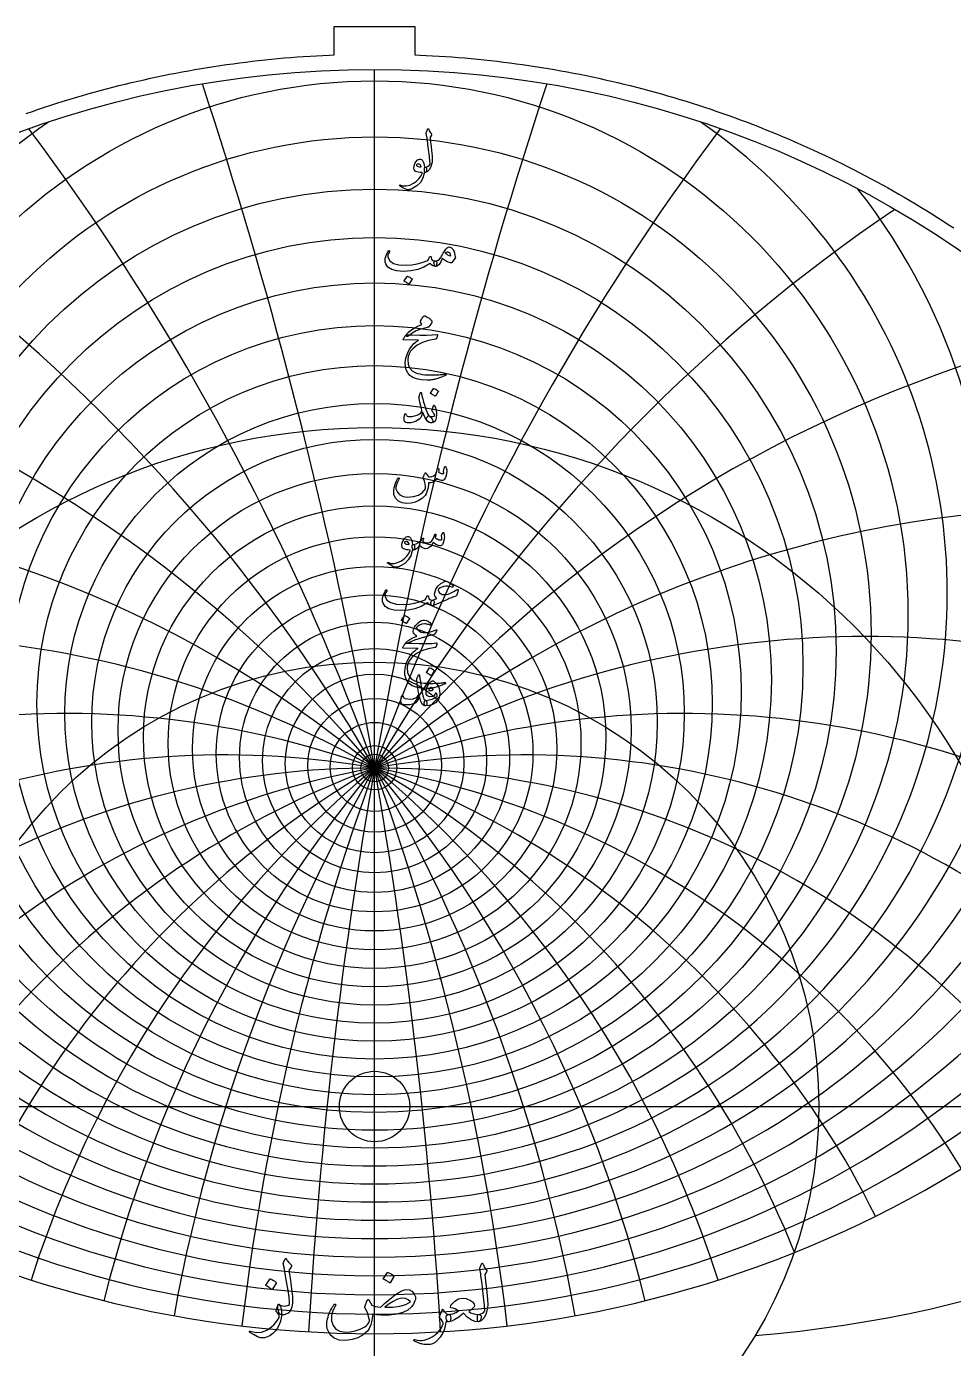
# Model space of a CAD drawing. Header units: millimetres. Extents: x -80 to 80, y -80 to 82.
# Drawn here: x -26.6 to 44.2, y -18.5 to 82.5 of the extents above; entities that cross this region are included whole.
import ezdxf

# ---------------------------------------------------------------- set-up
doc = ezdxf.new("R2010")
doc.units = ezdxf.units.MM
for name, color, linetype in [('CUT_INNER', 6, 'Continuous'), ('CUT_OUTER', 1, 'Continuous'), ('ENGRAVE', 7, 'Continuous'), ('ENGRAVE_FINE', 8, 'Continuous'), ('TEXT', 5, 'Continuous')]:
    doc.layers.add(name, color=color, linetype=linetype)

msp = doc.modelspace()

# ---------------------------------------------------------------- linework, layer by layer
at = {"layer": 'CUT_INNER'}
msp.add_circle((0, 0), 2.69, dxfattribs=at)
at = {"layer": 'CUT_OUTER'}
msp.add_lwpolyline([(-26.611, 75.8366), (-26.1452, 75.9985), (-25.6784, 76.1575), (-25.2106, 76.3136), (-24.7419, 76.4668), (-24.2722, 76.6172), (-23.8016, 76.7647), (-23.3302, 76.9093), (-22.8578, 77.051), (-22.3846, 77.1898), (-21.9106, 77.3257), (-21.4357, 77.4587), (-20.96, 77.5888), (-20.4836, 77.7159), (-20.0063, 77.8401), (-19.5283, 77.9614), (-19.0496, 78.0798), (-18.5701, 78.1952), (-18.09, 78.3077), (-17.6092, 78.4172), (-17.1277, 78.5238), (-16.6455, 78.6274), (-16.1628, 78.728), (-15.6794, 78.8257), (-15.1954, 78.9204), (-14.7109, 79.0122), (-14.2258, 79.101), (-13.7402, 79.1868), (-13.2541, 79.2696), (-12.7674, 79.3494), (-12.2803, 79.4263), (-11.7927, 79.5001), (-11.3047, 79.571), (-10.8163, 79.6388), (-10.3274, 79.7037), (-9.8381, 79.7656), (-9.3485, 79.8244), (-8.8586, 79.8803), (-8.3683, 79.9332), (-7.8776, 79.983), (-7.3867, 80.0298), (-6.8955, 80.0736), (-6.4041, 80.1144), (-5.9124, 80.1522), (-5.4205, 80.187), (-4.9283, 80.2188), (-4.436, 80.2475), (-3.9436, 80.2732), (-3.4509, 80.2959), (-3.08, 80.3107), (-3.08, 82.482), (3.08, 82.482), (3.08, 80.3107), (3.4509, 80.2959), (3.9436, 80.2732), (4.436, 80.2475), (4.9283, 80.2188), (5.4205, 80.187), (5.9124, 80.1522), (6.4041, 80.1144), (6.8955, 80.0736), (7.3867, 80.0298), (7.8776, 79.983), (8.3683, 79.9332), (8.8586, 79.8803), (9.3485, 79.8244), (9.8381, 79.7656), (10.3274, 79.7037), (10.8163, 79.6388), (11.3047, 79.571), (11.7927, 79.5001), (12.2803, 79.4263), (12.7674, 79.3494), (13.2541, 79.2696), (13.7402, 79.1868), (14.2258, 79.101), (14.7109, 79.0122), (15.1954, 78.9204), (15.6794, 78.8257), (16.1628, 78.728), (16.6455, 78.6274), (17.1277, 78.5238), (17.6092, 78.4172), (18.09, 78.3077), (18.5701, 78.1952), (19.0496, 78.0798), (19.5283, 77.9614), (20.0063, 77.8401), (20.4836, 77.7159), (20.96, 77.5888), (21.4357, 77.4587), (21.9106, 77.3257), (22.3846, 77.1898), (22.8578, 77.051), (23.3302, 76.9093), (23.8016, 76.7647), (24.2722, 76.6172), (24.7419, 76.4668), (25.2106, 76.3136), (25.6784, 76.1575), (26.1452, 75.9985), (26.611, 75.8366), (27.0758, 75.6719), (27.5396, 75.5043), (28.0024, 75.3339), (28.4641, 75.1607), (28.9248, 74.9846), (29.3843, 74.8057), (29.8428, 74.624), (30.3001, 74.4395), (30.7563, 74.2522), (31.2113, 74.0621), (31.6651, 73.8692), (32.1178, 73.6735), (32.5692, 73.475), (33.0195, 73.2738), (33.4684, 73.0698), (33.9162, 72.8631), (34.3626, 72.6536), (34.8078, 72.4414), (35.2516, 72.2265), (35.6941, 72.0088), (36.1353, 71.7884), (36.5751, 71.5654), (37.0135, 71.3396), (37.4505, 71.1111), (37.8862, 70.88), (38.3204, 70.6462), (38.7531, 70.4098), (39.1844, 70.1706), (39.6142, 69.9289), (40.0426, 69.6845), (40.4694, 69.4375), (40.8947, 69.1879), (41.3184, 68.9356), (41.7406, 68.6808), (42.1613, 68.4234), (42.5803, 68.1634), (42.9978, 67.9009), (43.4136, 67.6358), (43.8278, 67.3681), (44.2403, 67.0979)], dxfattribs=at)
at = {"layer": 'ENGRAVE'}
for points in [[(0, -79.2), (0, 79.2)], [(-79.2, 0), (79.2, 0)]]:
    msp.add_lwpolyline(points, dxfattribs=at)
for centre, radius in [((0, 0), 79.2), ((0, 37.578), 40.7489), ((0, 31.6322), 28.0069), ((0, 0), 51.8435), ((0, 28.2075), 17.6598), ((0, 26.41), 8.5589), ((0, 0), 33.9362), ((0, 25.8482), 1.056)]:
    msp.add_circle(centre, radius, dxfattribs=at)
for centre, radius, start, end in [((0, 48.1088), 58.1861, 174.130091, 5.869909), ((0, 68.7986), 86.1452, 209.748792, 330.251208), ((0, -39.0669), 64.9151, 37, 143), ((0, -39.0669), 64.9151, 37, 143), ((21.245, 79.2873), 97.0854, 274.633425, 306.64273)]:
    msp.add_arc(centre, radius, start, end, dxfattribs=at)
at = {"layer": 'ENGRAVE_FINE'}
for centre, radius in [((0, 36.1149), 37.9253), ((0, 34.805), 35.2574), ((0, 33.6308), 32.7258), ((0, 32.5774), 30.3138), ((0, 30.7846), 25.7926), ((0, 30.0255), 23.66), ((0, 29.3473), 21.5992), ((0, 28.7431), 19.6017), ((0, 27.7354), 15.7664), ((0, 27.3229), 13.9153), ((0, 26.9664), 12.1005), ((0, 26.6629), 10.3167), ((0, 26.2057), 6.8222), ((0, 26.0484), 5.1023), ((0, 25.9369), 3.3947), ((0, 25.8703), 1.6953)]:
    msp.add_circle(centre, radius, dxfattribs=at)
for centre, radius, start, end in [((-368.1517, -39.0669), 373.831, 3.353515, 18.265516), ((-368.1517, -39.0669), 373.831, 3.353515, 18.265516), ((368.1517, -39.0669), 373.831, 161.734484, 176.646485), ((368.1517, -39.0669), 373.831, 161.734484, 176.646485), ((0, 39.2156), 43.7513, 124.71647, 55.28353), ((-178.3527, -39.0669), 189.799, 6.752866, 36.81557), ((-178.3527, -39.0669), 189.799, 6.752866, 36.81557), ((178.3527, -39.0669), 189.799, 143.18443, 173.247134), ((178.3527, -39.0669), 189.799, 143.18443, 173.247134), ((0, 41.053), 46.9598, 141.843716, 38.156284), ((-112.4362, -39.0669), 129.8301, 10.24626, 55.951318), ((-112.4362, -39.0669), 129.8301, 10.24626, 55.951318), ((112.4362, -39.0669), 129.8301, 124.048682, 169.75374), ((112.4362, -39.0669), 129.8301, 124.048682, 169.75374), ((0, 43.121), 50.4071, 154.488031, 25.511969), ((0, 45.4574), 54.133, 164.9746, 15.0254), ((-77.3628, -39.0669), 100.9899, 13.886891, 75.995644), ((-77.3628, -39.0669), 100.9899, 13.886891, 75.995644), ((77.3628, -39.0669), 100.9899, 104.004356, 166.113109), ((77.3628, -39.0669), 100.9899, 104.004356, 166.113109), ((0, 51.1334), 62.6268, 182.363249, 357.636751), ((-54.4702, -39.0669), 84.7406, 17.736077, 97.259064), ((-54.4702, -39.0669), 84.7406, 17.736077, 97.259064), ((54.4702, -39.0669), 84.7406, 82.740936, 162.263923), ((54.4702, -39.0669), 84.7406, 82.740936, 162.263923), ((0, 54.6048), 67.5308, 189.911619, 350.088381), ((0, 58.6174), 72.9949, 196.927448, 343.072552), ((-37.4787, -39.0669), 74.9575, 21.867289, 119.81232), ((-37.4787, -39.0669), 74.9575, 21.867289, 119.81232), ((37.4787, -39.0669), 74.9575, 60.18768, 158.132711), ((37.4787, -39.0669), 74.9575, 60.18768, 158.132711), ((0, 63.2943), 79.1445, 203.514935, 336.485065), ((-23.6272, -39.0669), 69.0812, 26.371572, 128.918241), ((-23.6272, -39.0669), 69.0812, 26.371572, 128.918241), ((23.6272, -39.0669), 69.0812, 51.081759, 153.628428), ((23.6272, -39.0669), 69.0812, 51.081759, 153.628428), ((-11.4463, -39.0669), 65.9165, 31.365109, 136.520205), ((-11.4463, -39.0669), 65.9165, 31.365109, 136.520205), ((11.4463, -39.0669), 65.9165, 43.479795, 148.634891), ((11.4463, -39.0669), 65.9165, 43.479795, 148.634891), ((0, 141.4082), 168.3962, 242.077896, 297.922104)]:
    msp.add_arc(centre, radius, start, end, dxfattribs=at)
at = {"layer": 'TEXT'}
for points in [[(3.9579, 74.4122), (3.9895, 74.4886), (4.0141, 74.5492), (4.0316, 74.594), (4.0422, 74.623), (4.0504, 74.6414), (4.0609, 74.6546), (4.0738, 74.6625), (4.089, 74.6651), (4.1063, 74.6622), (4.1206, 74.6534), (4.1321, 74.6388), (4.1405, 74.6183), (4.1795, 74.5179), (4.226, 74.4274), (4.2802, 74.3469), (4.3419, 74.2764), (4.3592, 74.2538), (4.3642, 74.2284), (4.3569, 74.2), (4.3373, 74.1686), (4.2342, 74.0234), (4.2412, 73.9584), (4.2483, 73.8946), (4.2553, 73.832), (4.2623, 73.7705), (4.2693, 73.7102), (4.2764, 73.6511), (4.2834, 73.5931), (4.2904, 73.5363), (4.3551, 73.0106), (4.3946, 72.5995), (4.409, 72.3033), (4.3982, 72.1218), (4.3097, 71.7925), (4.1944, 71.5492), (4.0521, 71.392), (3.8829, 71.3208), (3.8782, 71.3208), (3.8736, 71.3208), (3.8689, 71.3208), (3.8642, 71.3208), (3.8364, 71.3472), (3.8185, 71.4075), (3.8106, 71.5018), (3.8127, 71.63), (3.8171, 71.6774), (3.8302, 71.7119), (3.8522, 71.7336), (3.8829, 71.7424), (4.0018, 71.7661), (4.1007, 71.8091), (4.1798, 71.8715), (4.2389, 71.9532), (4.235, 72.0512), (4.2278, 72.1628), (4.2174, 72.2878), (4.2038, 72.4262), (4.1872, 72.5776), (4.1681, 72.7412), (4.1463, 72.9172), (4.1218, 73.1054), (4.0993, 73.2904), (4.0785, 73.4567), (4.0595, 73.6042), (4.0422, 73.733), (4.0273, 73.8431), (4.0152, 73.9344), (4.0062, 74.007), (4, 74.0609), (3.9532, 74.3279), (3.9517, 74.3542), (3.952, 74.3771), (3.9541, 74.3964), (3.9579, 74.4122)], [(3.7893, 71.2693), (3.6795, 70.8838), (3.4953, 70.5609), (3.2368, 70.3006), (2.904, 70.103), (2.8575, 70.083), (2.8115, 70.065), (2.7661, 70.049), (2.7213, 70.0351), (2.6774, 70.0236), (2.6347, 70.0146), (2.5931, 70.0083), (2.5527, 70.0047), (2.452, 70.019), (2.3185, 70.0714), (2.1522, 70.1619), (1.9532, 70.2904), (1.9318, 70.3088), (1.9192, 70.3267), (1.9154, 70.344), (1.9204, 70.3607), (1.9315, 70.3735), (1.9461, 70.3794), (1.9643, 70.3782), (1.986, 70.37), (2.1929, 70.303), (2.4251, 70.3033), (2.6824, 70.3709), (2.9649, 70.5059), (3.1956, 70.6625), (3.3864, 70.8466), (3.5375, 71.0583), (3.6487, 71.2974), (3.6479, 71.3059), (3.6452, 71.3126), (3.6408, 71.3176), (3.6347, 71.3208), (3.4734, 71.3302), (3.3361, 71.3489), (3.2228, 71.3771), (3.1335, 71.4145), (3.0644, 71.4725), (3.0211, 71.5527), (3.0035, 71.6552), (3.0117, 71.7799), (3.0144, 71.7964), (3.0176, 71.8132), (3.0214, 71.8304), (3.0258, 71.8478), (3.0308, 71.8658), (3.0363, 71.8847), (3.0425, 71.9044), (3.0492, 71.9251), (3.1042, 72.0588), (3.171, 72.1698), (3.2494, 72.2579), (3.3396, 72.3232), (3.4318, 72.3589), (3.5164, 72.3583), (3.5934, 72.3214), (3.6628, 72.2483), (3.7234, 72.1464), (3.7693, 72.0281), (3.8007, 71.8934), (3.8174, 71.7424), (3.8266, 71.7425), (3.8355, 71.743), (3.8441, 71.7437), (3.8525, 71.7447), (3.8608, 71.7458), (3.8695, 71.7465), (3.8784, 71.7469), (3.8876, 71.7471), (3.9192, 71.7403), (3.9438, 71.7201), (3.9614, 71.6865), (3.9719, 71.6393), (3.9763, 71.5875), (3.9754, 71.5351), (3.9693, 71.4821), (3.9579, 71.4286), (3.9429, 71.3814), (3.9263, 71.3478), (3.9078, 71.3276), (3.8876, 71.3208), (3.7986, 71.3208), (3.798, 71.3124), (3.7963, 71.3009), (3.7934, 71.2866), (3.7893, 71.2693)], [(3.5644, 71.7939), (3.5152, 71.8797), (3.4614, 71.9403), (3.4028, 71.9757), (3.3396, 71.986), (3.3018, 71.976), (3.2682, 71.9602), (3.2386, 71.9385), (3.2131, 71.911), (3.2049, 71.8964), (3.2038, 71.8806), (3.2096, 71.8636), (3.2225, 71.8454), (3.2708, 71.803), (3.3408, 71.774), (3.4324, 71.7585), (3.5457, 71.7564), (3.5574, 71.7588), (3.5644, 71.7658), (3.5668, 71.7775), (3.5644, 71.7939)], [(5.7331, 65.639), (5.8797, 65.5869), (6.0012, 65.44), (6.0975, 65.1982), (6.1687, 64.8615), (6.1713, 64.8372), (6.1698, 64.8159), (6.1643, 64.7974), (6.1546, 64.7819), (5.897, 64.4587), (5.8791, 64.4391), (5.8584, 64.4271), (5.8346, 64.4227), (5.808, 64.4259), (5.6329, 64.4856), (5.4684, 64.5618), (5.3144, 64.6543), (5.171, 64.7632), (5.0554, 64.4947), (4.9286, 64.303), (4.7907, 64.1879), (4.6417, 64.1496), (4.625, 64.1557), (4.6078, 64.1742), (4.5899, 64.2049), (4.5715, 64.2479), (4.5431, 64.3545), (4.5328, 64.44), (4.5407, 64.5044), (4.5668, 64.5477), (4.582, 64.5579), (4.5996, 64.5653), (4.6195, 64.5697), (4.6417, 64.5711), (4.7483, 64.5893), (4.8525, 64.639), (4.9544, 64.7204), (5.0539, 64.8334), (5.0975, 64.899), (5.1628, 65.0067), (5.2497, 65.1566), (5.3583, 65.3486), (5.4432, 65.4757), (5.534, 65.5664), (5.6306, 65.6209), (5.7331, 65.639)], [(1.0679, 65.3393), (1.0846, 65.3574), (1.1019, 65.365), (1.1197, 65.3621), (1.1382, 65.3486), (1.1522, 65.3311), (1.1569, 65.3112), (1.1522, 65.2889), (1.1382, 65.2643), (1.0668, 65.1537), (1.0211, 65.0512), (1.0012, 64.957), (1.007, 64.8709), (1.1537, 64.5881), (1.4391, 64.3908), (1.8633, 64.279), (2.4262, 64.2526), (2.844, 64.2834), (3.2448, 64.3475), (3.6285, 64.4449), (3.9953, 64.5758), (4.06, 64.6142), (4.1136, 64.673), (4.1561, 64.7523), (4.1874, 64.8522), (4.1979, 64.8805), (4.2155, 64.9002), (4.2401, 64.911), (4.2717, 64.913), (4.2942, 64.9034), (4.3103, 64.8838), (4.32, 64.8542), (4.3232, 64.8147), (4.3452, 64.7169), (4.4064, 64.6437), (4.5068, 64.5951), (4.6464, 64.5711), (4.6968, 64.56), (4.7307, 64.5313), (4.7483, 64.4851), (4.7494, 64.4212), (4.7325, 64.3024), (4.7096, 64.2175), (4.6809, 64.1666), (4.6464, 64.1496), (4.5436, 64.163), (4.4462, 64.2034), (4.354, 64.2708), (4.267, 64.365), (4.2597, 64.3688), (4.2471, 64.3662), (4.2292, 64.3571), (4.2061, 64.3416), (3.7693, 64.0957), (3.2928, 63.9201), (2.7764, 63.8147), (2.2202, 63.7795), (1.7061, 63.8147), (1.3068, 63.9201), (1.0223, 64.0957), (0.8525, 64.3416), (0.8138, 64.4789), (0.8009, 64.6191), (0.8138, 64.7623), (0.8525, 64.9084), (0.9046, 65.0442), (0.9579, 65.1613), (1.0123, 65.2596), (1.0679, 65.3393)], [(5.3958, 65.18), (5.4836, 65.1068), (5.5832, 65.0465), (5.6944, 64.9991), (5.8174, 64.9646), (5.8106, 65.0568), (5.7858, 65.132), (5.7427, 65.1903), (5.6815, 65.2315), (5.611, 65.2529), (5.5398, 65.2515), (5.4681, 65.2272), (5.3958, 65.18)], [(2.4871, 63.3955), (2.493, 63.4013), (2.5012, 63.4048), (2.5117, 63.406), (2.5246, 63.4048), (2.6156, 63.368), (2.7014, 63.3229), (2.7819, 63.2696), (2.8572, 63.2081), (2.8645, 63.1987), (2.8677, 63.1894), (2.8668, 63.18), (2.8618, 63.1706), (2.6417, 62.8147), (2.6335, 62.8062), (2.623, 62.8041), (2.6101, 62.8085), (2.5949, 62.8194), (2.5817, 62.8287), (2.5609, 62.8428), (2.5325, 62.8615), (2.4965, 62.8849), (2.4523, 62.913), (2.3993, 62.9458), (2.3375, 62.9833), (2.267, 63.0254), (2.2576, 63.0325), (2.2529, 63.0395), (2.2529, 63.0465), (2.2576, 63.0535)], [(3.9532, 59.4703), (3.5439, 59.3635), (3.1827, 59.2256), (2.8695, 59.0567), (2.6042, 58.8567), (2.5635, 58.826), (2.5258, 58.8087), (2.4909, 58.8049), (2.459, 58.8146), (2.4219, 58.8588), (2.4274, 58.9211), (2.4757, 59.0016), (2.5668, 59.1003), (2.7819, 59.2788), (3.0293, 59.4399), (3.3089, 59.5833), (3.6206, 59.7092), (3.5316, 59.8403), (3.515, 59.8731), (3.507, 59.9059), (3.5079, 59.9387), (3.5176, 59.9715), (3.5805, 60.0965), (3.6382, 60.1998), (3.6906, 60.2815), (3.7377, 60.3415), (3.7679, 60.3699), (3.7974, 60.3848), (3.8264, 60.3863), (3.8548, 60.3743), (4.0196, 60.2812), (4.1581, 60.194), (4.2702, 60.1126), (4.356, 60.0371), (4.3727, 60.0128), (4.3806, 59.982), (4.3797, 59.9448), (4.3701, 59.9012), (4.3399, 59.833), (4.2916, 59.7502), (4.2251, 59.6527), (4.1405, 59.5406), (4.1183, 59.5239), (4.0797, 59.5066), (4.0246, 59.4887), (3.9532, 59.4703)], [(2.8478, 58.927), (3.4488, 58.9059), (3.9684, 58.9036), (4.4066, 58.9199), (4.7635, 58.9551), (4.7745, 58.9564), (4.784, 58.9557), (4.792, 58.9529), (4.7986, 58.9481), (4.8035, 58.9415), (4.8062, 58.9334), (4.807, 58.9239), (4.8057, 58.9129), (4.7964, 58.8702), (4.7875, 58.831), (4.7789, 58.7952), (4.7705, 58.763), (4.7625, 58.7343), (4.7547, 58.7092), (4.7472, 58.6875), (4.7401, 58.6694), (4.7249, 58.6404), (4.7073, 58.619), (4.6874, 58.6053), (4.6651, 58.5991), (4.1241, 58.501), (3.6534, 58.3473), (3.2529, 58.138), (2.9227, 57.8731), (2.7559, 57.6825), (2.6347, 57.4808), (2.5591, 57.268), (2.5293, 57.0441), (2.558, 56.6925), (2.6721, 56.4059), (2.8718, 56.1843), (3.1569, 56.0277), (3.3048, 55.9802), (3.4672, 55.941), (3.6443, 55.91), (3.8361, 55.8871), (4.0422, 55.8722), (4.2623, 55.8649), (4.4965, 55.8652), (4.7448, 55.8731), (4.833, 55.8781), (4.9198, 55.8836), (5.0052, 55.8898), (5.089, 55.8965), (5.1708, 55.9038), (5.25, 55.9117), (5.3266, 55.9202), (5.4005, 55.9293), (5.423, 55.9305), (5.4391, 55.9246), (5.4488, 55.9117), (5.452, 55.8918), (5.4503, 55.8687), (5.445, 55.8508), (5.4362, 55.8383), (5.4239, 55.8309), (5.2916, 55.775), (5.1663, 55.7244), (5.048, 55.679), (4.9368, 55.6389), (4.8329, 55.6038), (4.7366, 55.5733), (4.6479, 55.5476), (4.5668, 55.5265), (4.4905, 55.511), (4.4163, 55.4972), (4.3441, 55.4852), (4.274, 55.475), (4.2057, 55.4671), (4.1388, 55.4621), (4.0734, 55.46), (4.0094, 55.4609), (3.5726, 55.4949), (3.2085, 55.5686), (2.9169, 55.6822), (2.6979, 55.8356), (2.5372, 56.0274), (2.4251, 56.2513), (2.3615, 56.5075), (2.3466, 56.7958), (2.3926, 57.1535), (2.5024, 57.5007), (2.676, 57.8374), (2.9134, 58.1635), (3.0062, 58.2622), (3.1113, 58.3567), (3.2287, 58.4472), (3.3583, 58.5335), (2.2248, 58.5429), (2.1976, 58.5546), (2.1862, 58.5757), (2.1906, 58.6061), (2.2108, 58.6459), (2.2488, 58.7039), (2.2834, 58.756), (2.3144, 58.8023), (2.3419, 58.8427), (2.3659, 58.8769), (2.3864, 58.9047), (2.4034, 58.9261), (2.4169, 58.941), (2.4473, 58.9437), (2.5293, 58.9422), (2.6628, 58.9366), (2.8478, 58.927)], [(3.5902, 54.425), (3.6171, 54.3022), (3.6464, 54.1773), (3.678, 54.0504), (3.712, 53.9215), (3.7483, 53.7899), (3.7869, 53.6551), (3.8279, 53.5171), (3.8712, 53.3758), (3.9587, 53.1217), (4.0387, 52.9308), (4.111, 52.8032), (4.1757, 52.7388), (4.2322, 52.7005), (4.2893, 52.6463), (4.3469, 52.5763), (4.4052, 52.4906), (4.4602, 52.3843), (4.4754, 52.3044), (4.4508, 52.2508), (4.3864, 52.2236), (4.1783, 52.2447), (3.9942, 52.3828), (3.834, 52.6381), (3.6979, 53.0105), (3.695, 53.0166), (3.6909, 53.021), (3.6856, 53.0236), (3.6792, 53.0245), (3.6745, 53.0236), (3.6698, 53.021), (3.6651, 53.0166), (3.6604, 53.0105), (3.6473, 52.9502), (3.6312, 52.8864), (3.6121, 52.819), (3.5902, 52.7482), (3.5662, 52.6811), (3.541, 52.6252), (3.5147, 52.5804), (3.4871, 52.5468), (3.3882, 52.4604), (3.2647, 52.384), (3.1165, 52.3176), (2.9438, 52.2611), (2.7682, 52.2192), (2.6159, 52.2013), (2.4871, 52.2075), (2.3817, 52.2376), (2.2916, 52.3132), (2.2506, 52.4461), (2.2588, 52.6363), (2.3162, 52.884), (2.3217, 52.8922), (2.3291, 52.8981), (2.3381, 52.9016), (2.349, 52.9027), (2.3618, 52.9013), (2.3724, 52.8969), (2.3806, 52.8896), (2.3864, 52.8793), (2.4087, 52.8275), (2.4333, 52.7845), (2.4602, 52.7502), (2.4895, 52.7248), (2.5808, 52.6908), (2.7049, 52.6826), (2.8618, 52.7002), (3.0515, 52.7435), (3.2538, 52.8085), (3.411, 52.8817), (3.5231, 52.963), (3.5902, 53.0526), (3.6013, 53.1434), (3.5832, 53.2985), (3.5357, 53.5181), (3.459, 53.802), (3.4222, 53.9516), (3.4005, 54.0725), (3.3941, 54.1648), (3.4028, 54.2283), (3.4918, 54.4812), (3.5015, 54.5078), (3.5117, 54.5269), (3.5226, 54.5383), (3.534, 54.5421), (3.548, 54.5348), (3.5621, 54.5128), (3.5761, 54.4762), (3.5902, 54.425)], [(4.4942, 54.8278), (4.5, 54.8337), (4.5082, 54.8372), (4.5188, 54.8384), (4.5316, 54.8372), (4.6227, 54.8003), (4.7085, 54.7552), (4.789, 54.7019), (4.8642, 54.6405), (4.8715, 54.6311), (4.8747, 54.6217), (4.8739, 54.6124), (4.8689, 54.603), (4.6487, 54.247), (4.6405, 54.2385), (4.63, 54.2365), (4.6171, 54.2409), (4.6019, 54.2517), (4.5887, 54.2611), (4.5679, 54.2751), (4.5395, 54.2939), (4.5035, 54.3173), (4.4593, 54.3454), (4.4064, 54.3782), (4.3446, 54.4156), (4.274, 54.4578), (4.2647, 54.4648), (4.26, 54.4718), (4.26, 54.4789), (4.2647, 54.4859)], [(4.5363, 52.9121), (4.5088, 52.9581), (4.4825, 52.9976), (4.4573, 53.0307), (4.4333, 53.0573), (4.416, 53.0801), (4.4064, 53.1065), (4.4043, 53.1364), (4.4099, 53.1697), (4.5082, 53.5257), (4.522, 53.5567), (4.5398, 53.5655), (4.5618, 53.552), (4.5879, 53.5163), (4.6271, 53.4405), (4.6605, 53.3489), (4.688, 53.2414), (4.7096, 53.1182), (4.7222, 52.9999), (4.7272, 52.884), (4.7246, 52.7704), (4.7143, 52.6592), (4.6976, 52.5623), (4.6757, 52.4777), (4.6484, 52.4054), (4.616, 52.3454), (4.5758, 52.3009), (4.5211, 52.2657), (4.4517, 52.24), (4.3677, 52.2236), (4.2816, 52.2204), (4.2014, 52.2341), (4.1271, 52.2649), (4.0586, 52.3126), (4.0056, 52.3732), (3.9778, 52.4426), (3.9751, 52.5207), (3.9977, 52.6077), (4.0337, 52.6788), (4.0761, 52.7236), (4.125, 52.742), (4.1804, 52.7341), (4.308, 52.7034), (4.4192, 52.7002), (4.5141, 52.7245), (4.5925, 52.7763), (4.5943, 52.79), (4.5855, 52.8173), (4.5662, 52.858), (4.5363, 52.9121)], [(5.3443, 48.8259), (5.3525, 48.8464), (5.363, 48.861), (5.3759, 48.8698), (5.3911, 48.8727), (5.4107, 48.8704), (5.4274, 48.8634), (5.4412, 48.8516), (5.452, 48.8353), (5.4787, 48.7767), (5.4977, 48.7041), (5.5091, 48.6175), (5.5129, 48.5167), (5.5027, 48.3522), (5.4719, 48.1959), (5.4207, 48.0478), (5.349, 47.9078), (5.3244, 47.8742), (5.2975, 47.8481), (5.2682, 47.8297), (5.2366, 47.8189), (5.1221, 47.8115), (4.9989, 47.8317), (4.8668, 47.8794), (4.726, 47.9547), (4.6075, 47.7922), (4.4672, 47.6842), (4.3054, 47.6306), (4.1218, 47.6315), (4.1158, 47.5327), (4.1072, 47.4377), (4.0959, 47.3465), (4.082, 47.2591), (4.0655, 47.175), (4.0463, 47.0934), (4.0245, 47.0145), (4, 46.9383), (3.9432, 46.8007), (3.8665, 46.6736), (3.7699, 46.5571), (3.6534, 46.4512), (3.3809, 46.2697), (3.0925, 46.142), (2.7884, 46.0683), (2.4684, 46.0483), (2.108, 46.0972), (1.8232, 46.2252), (1.6139, 46.4321), (1.4801, 46.7181), (1.462, 46.8212), (1.459, 46.943), (1.4713, 47.0835), (1.4988, 47.2427), (1.543, 47.4172), (1.6054, 47.5987), (1.6859, 47.7872), (1.7846, 47.9828), (1.7925, 47.9951), (1.8021, 48.0039), (1.8135, 48.0091), (1.8267, 48.0109), (1.8399, 48.0097), (1.8513, 48.0062), (1.861, 48.0004), (1.8689, 47.9922), (1.8741, 47.9802), (1.8759, 47.9676), (1.8741, 47.9544), (1.8689, 47.9406), (1.7436, 47.6804), (1.6628, 47.4664), (1.6265, 47.2986), (1.6347, 47.1772), (1.7529, 46.9093), (1.9391, 46.7146), (2.1932, 46.5931), (2.5152, 46.5448), (2.9655, 46.5735), (3.3466, 46.6877), (3.6587, 46.8873), (3.9017, 47.1725), (3.9008, 47.3604), (3.87, 47.5589), (3.8095, 47.7679), (3.719, 47.9875), (3.7076, 48.0097), (3.7014, 48.0296), (3.7006, 48.0472), (3.7049, 48.0624), (3.7301, 48.1147), (3.7541, 48.1637), (3.777, 48.2095), (3.7986, 48.2521), (3.8191, 48.2909), (3.8384, 48.3253), (3.8566, 48.3553), (3.8736, 48.3809), (3.8832, 48.3917), (3.8935, 48.3961), (3.9043, 48.3941), (3.9157, 48.3856), (3.9216, 48.3792), (3.9298, 48.3692), (3.9403, 48.3557), (3.9532, 48.3388), (3.9678, 48.3183), (3.9836, 48.2943), (4.0006, 48.2667), (4.0188, 48.2357), (4.0556, 48.176), (4.0867, 48.1327), (4.1119, 48.1057), (4.1312, 48.0952), (4.253, 48.085), (4.3747, 48.1057), (4.4965, 48.1576), (4.6183, 48.2404), (4.6625, 48.2954), (4.7061, 48.3856), (4.7492, 48.5109), (4.7916, 48.6713), (4.7957, 48.6865), (4.8033, 48.6994), (4.8144, 48.71), (4.8291, 48.7182), (4.8428, 48.7234), (4.856, 48.7252), (4.8686, 48.7234), (4.8806, 48.7182), (4.8985, 48.6889), (4.9052, 48.6338), (4.9008, 48.553), (4.8853, 48.4465), (4.9798, 48.3885), (5.0808, 48.3505), (5.1883, 48.3323), (5.3021, 48.3341), (5.3007, 48.3683), (5.2963, 48.3961), (5.289, 48.4175), (5.2787, 48.4324), (5.267, 48.4465), (5.26, 48.4605), (5.2576, 48.4746), (5.26, 48.4886)], [(2.8689, 42.445), (2.7591, 42.0595), (2.575, 41.7366), (2.3165, 41.4764), (1.9836, 41.2788), (1.9371, 41.2587), (1.8911, 41.2407), (1.8457, 41.2247), (1.8009, 41.2108), (1.757, 41.1993), (1.7143, 41.1904), (1.6727, 41.1841), (1.6323, 41.1804), (1.5316, 41.1947), (1.3981, 41.2471), (1.2319, 41.3376), (1.0328, 41.4661), (1.0114, 41.4846), (0.9988, 41.5024), (0.995, 41.5197), (1, 41.5364), (1.0111, 41.5493), (1.0258, 41.5551), (1.0439, 41.5539), (1.0656, 41.5457), (1.2725, 41.4787), (1.5047, 41.479), (1.762, 41.5466), (2.0445, 41.6816), (2.2752, 41.8382), (2.4661, 42.0223), (2.6171, 42.234), (2.7284, 42.4731), (2.7275, 42.4816), (2.7248, 42.4884), (2.7205, 42.4933), (2.7143, 42.4966), (2.553, 42.5059), (2.4157, 42.5247), (2.3024, 42.5528), (2.2131, 42.5902), (2.144, 42.6482), (2.1007, 42.7284), (2.0832, 42.8309), (2.0913, 42.9556), (2.094, 42.9721), (2.0972, 42.989), (2.101, 43.0061), (2.1054, 43.0235), (2.1104, 43.0415), (2.1159, 43.0604), (2.1221, 43.0801), (2.1288, 43.1008), (2.1839, 43.2346), (2.2506, 43.3455), (2.3291, 43.4336), (2.4192, 43.4989), (2.5114, 43.5346), (2.596, 43.534), (2.673, 43.4972), (2.7424, 43.424), (2.803, 43.3221), (2.849, 43.2038), (2.8803, 43.0692), (2.897, 42.9181), (2.9062, 42.9183), (2.9151, 42.9187), (2.9238, 42.9194), (2.9321, 42.9205), (2.9404, 42.9215), (2.9491, 42.9222), (2.958, 42.9227), (2.9672, 42.9228), (2.9988, 42.9161), (3.0234, 42.8959), (3.041, 42.8622), (3.0515, 42.8151), (3.0559, 42.7633), (3.0551, 42.7109), (3.0489, 42.6579), (3.0375, 42.6043), (3.0226, 42.5572), (3.0059, 42.5235), (2.9874, 42.5033), (2.9672, 42.4966), (2.8782, 42.4966), (2.8777, 42.4881), (2.8759, 42.4767), (2.873, 42.4623), (2.8689, 42.445)], [(5.2342, 43.8315), (5.2445, 43.8385), (5.2565, 43.8362), (5.2702, 43.8244), (5.2857, 43.8034), (5.3024, 43.7677), (5.315, 43.7167), (5.3235, 43.6506), (5.3279, 43.5692), (5.3294, 43.4767), (5.3244, 43.3865), (5.313, 43.2987), (5.2951, 43.2132), (5.243, 43.0469), (5.185, 42.9275), (5.1212, 42.8549), (5.0516, 42.8291), (4.8867, 42.8388), (4.7342, 42.8818), (4.594, 42.9582), (4.4661, 43.068), (4.3782, 42.895), (4.274, 42.76), (4.1534, 42.6631), (4.0164, 42.6043), (3.8727, 42.5914), (3.7272, 42.6277), (3.5799, 42.7132), (3.4309, 42.8479), (3.3103, 42.6942), (3.1921, 42.5844), (3.0761, 42.5185), (2.9625, 42.4966), (2.9397, 42.5094), (2.9181, 42.5481), (2.8976, 42.6125), (2.8782, 42.7027), (2.8712, 42.7917), (2.8829, 42.8572), (2.9134, 42.8994), (2.9625, 42.9181), (3.1786, 42.967), (3.3677, 43.0621), (3.5299, 43.2035), (3.6651, 43.3912), (3.6724, 43.4014), (3.6804, 43.4088), (3.6888, 43.4131), (3.6979, 43.4146), (3.709, 43.4134), (3.719, 43.4099), (3.7278, 43.4041), (3.7354, 43.3959), (3.7398, 43.3707), (3.7295, 43.328), (3.7046, 43.2676), (3.6651, 43.1898), (3.7169, 43.1298), (3.7974, 43.0856), (3.9066, 43.0572), (4.0445, 43.0446), (4.2164, 43.0806), (4.3665, 43.198), (4.4951, 43.3967), (4.6019, 43.6769), (4.6072, 43.6912), (4.6136, 43.7015), (4.6212, 43.7076), (4.63, 43.7097), (4.6432, 43.7085), (4.6546, 43.705), (4.6643, 43.6992), (4.6722, 43.691), (4.678, 43.6792), (4.6815, 43.6675), (4.6827, 43.6558), (4.6815, 43.6441), (4.6347, 43.4474), (4.6894, 43.3988), (4.7553, 43.3561), (4.8323, 43.3192), (4.9204, 43.2881), (5.0062, 43.2679), (5.0715, 43.2636), (5.1163, 43.275), (5.1405, 43.3022), (5.1485, 43.3438), (5.1441, 43.4029), (5.1274, 43.4796), (5.0984, 43.5739), (5.1034, 43.6005), (5.1277, 43.6523), (5.1713, 43.7293), (5.2342, 43.8315)], [(2.644, 42.9696), (2.5949, 43.0554), (2.541, 43.116), (2.4825, 43.1514), (2.4192, 43.1617), (2.3815, 43.1517), (2.3478, 43.1359), (2.3182, 43.1143), (2.2928, 43.0867), (2.2846, 43.0721), (2.2834, 43.0563), (2.2892, 43.0393), (2.3021, 43.0212), (2.3504, 42.9787), (2.4204, 42.9497), (2.512, 42.9342), (2.6253, 42.9322), (2.637, 42.9345), (2.644, 42.9415), (2.6464, 42.9532), (2.644, 42.9696)], [(0.8618, 39.4277), (0.8785, 39.4458), (0.8958, 39.4535), (0.9136, 39.4505), (0.9321, 39.4371), (0.9461, 39.4195), (0.9508, 39.3996), (0.9461, 39.3773), (0.9321, 39.3528), (0.8607, 39.2421), (0.815, 39.1396), (0.7951, 39.0454), (0.8009, 38.9593), (0.9476, 38.6765), (1.233, 38.4792), (1.6572, 38.3674), (2.2202, 38.341), (2.6379, 38.3718), (3.0387, 38.4359), (3.4224, 38.5334), (3.7893, 38.6642), (3.8539, 38.7026), (3.9075, 38.7614), (3.95, 38.8408), (3.9813, 38.9406), (3.9918, 38.969), (4.0094, 38.9886), (4.034, 38.9994), (4.0656, 39.0015), (4.0881, 38.9918), (4.1042, 38.9722), (4.1139, 38.9426), (4.1171, 38.9031), (4.1391, 38.8053), (4.2003, 38.7321), (4.3007, 38.6835), (4.4403, 38.6595), (4.4907, 38.6484), (4.5246, 38.6197), (4.5422, 38.5735), (4.5434, 38.5097), (4.5264, 38.3908), (4.5035, 38.3059), (4.4749, 38.255), (4.4403, 38.238), (4.3376, 38.2515), (4.2401, 38.2919), (4.1479, 38.3592), (4.0609, 38.4535), (4.0536, 38.4573), (4.041, 38.4546), (4.0232, 38.4455), (4, 38.43), (3.5633, 38.1841), (3.0867, 38.0085), (2.5703, 37.9031), (2.0141, 37.868), (1.5, 37.9031), (1.1007, 38.0085), (0.8162, 38.1841), (0.6464, 38.43), (0.6077, 38.5673), (0.5949, 38.7076), (0.6077, 38.8507), (0.6464, 38.9968), (0.6985, 39.1326), (0.7518, 39.2497), (0.8062, 39.3481), (0.8618, 39.4277)], [(6.3747, 39.4136), (6.2811, 39.0389), (6.2705, 39.0208), (6.253, 39.0038), (6.2284, 38.988), (6.1968, 38.9734), (6.1266, 38.9486), (6.0521, 38.9213), (5.9733, 38.8912), (5.89, 38.8586), (5.8023, 38.8236), (5.7102, 38.7866), (5.6138, 38.7475), (5.5129, 38.7064), (4.4356, 38.238), (4.3864, 38.2488), (4.3466, 38.2813), (4.3162, 38.3355), (4.2951, 38.4113), (4.2916, 38.4918), (4.3138, 38.56), (4.3619, 38.6159), (4.4356, 38.6595), (4.4448, 38.6638), (4.4631, 38.6718), (4.4905, 38.6837), (4.527, 38.6994), (4.5722, 38.7185), (4.6259, 38.7409), (4.6881, 38.7665), (4.7588, 38.7954), (4.6678, 38.8888), (4.6101, 38.9909), (4.5858, 39.1019), (4.5949, 39.2216), (4.685, 39.5064), (4.8384, 39.7474), (5.0551, 39.9444), (5.3349, 40.0975), (5.3961, 40.1118), (5.4672, 40.108), (5.5483, 40.0861), (5.6394, 40.046), (5.7339, 39.9912), (5.8209, 39.93), (5.9002, 39.8624), (5.9719, 39.7884), (5.9921, 39.7611), (6.0012, 39.7357), (5.9992, 39.712), (5.986, 39.69), (5.9661, 39.673), (5.9438, 39.6642), (5.9192, 39.6636), (5.8923, 39.6713), (5.7521, 39.7155), (5.6031, 39.7357), (5.4453, 39.7319), (5.2787, 39.704), (5.128, 39.659), (5.0082, 39.5987), (4.9195, 39.5231), (4.8619, 39.4324), (4.856, 39.392), (4.8712, 39.3457), (4.9075, 39.2936), (4.9649, 39.2357), (5.0305, 39.183), (5.0961, 39.142), (5.1616, 39.1127), (5.2272, 39.0951), (5.4236, 39.0902), (5.6335, 39.1314), (5.8569, 39.219), (6.0937, 39.3528), (6.1192, 39.3689), (6.1441, 39.3844), (6.1684, 39.3993), (6.1921, 39.4136), (6.2149, 39.4271), (6.2366, 39.4394), (6.2571, 39.4505), (6.2764, 39.4605), (6.33, 39.4857), (6.3642, 39.4862), (6.3791, 39.4622), (6.3747, 39.4136)], [(2.281, 37.4839), (2.2869, 37.4897), (2.2951, 37.4933), (2.3056, 37.4944), (2.3185, 37.4933), (2.4096, 37.4564), (2.4953, 37.4113), (2.5758, 37.358), (2.6511, 37.2965), (2.6584, 37.2872), (2.6616, 37.2778), (2.6607, 37.2684), (2.6558, 37.2591), (2.4356, 36.9031), (2.4274, 36.8946), (2.4169, 36.8926), (2.404, 36.8969), (2.3888, 36.9078), (2.3756, 36.9171), (2.3548, 36.9312), (2.3264, 36.9499), (2.2904, 36.9734), (2.2462, 37.0015), (2.1932, 37.0342), (2.1315, 37.0717), (2.0609, 37.1139), (2.0515, 37.1209), (2.0469, 37.1279), (2.0469, 37.1349), (2.0515, 37.142)], [(4.7518, 36.4034), (4.7556, 36.3704), (4.7342, 36.3086), (4.6877, 36.2181), (4.616, 36.099), (4.6007, 36.0797), (4.5832, 36.0639), (4.5633, 36.0516), (4.541, 36.0428), (4.2412, 35.9602), (3.9743, 35.8859), (3.7401, 35.8197), (3.5387, 35.7618), (3.37, 35.7123), (3.2342, 35.6716), (3.1312, 35.6397), (3.0609, 35.6166), (2.4942, 35.3636), (2.4543, 35.3607), (2.4239, 35.366), (2.4028, 35.3794), (2.3911, 35.4011), (2.3908, 35.409), (2.3946, 35.4187), (2.4025, 35.4301), (2.4145, 35.4433), (2.5299, 35.5516), (2.7026, 35.6657), (2.9327, 35.7858), (3.2202, 35.9116), (3.142, 35.9784), (3.0761, 36.0428), (3.0226, 36.1049), (2.9813, 36.1646), (2.9558, 36.2299), (2.9497, 36.3086), (2.9628, 36.4008), (2.9953, 36.5065), (3.048, 36.6166), (3.1218, 36.7266), (3.2166, 36.8367), (3.3326, 36.9468), (3.4587, 37.0419), (3.5796, 37.1072), (3.6953, 37.1426), (3.8056, 37.1482), (3.9552, 37.118), (4.0902, 37.0557), (4.2105, 36.9611), (4.3162, 36.8344), (4.3256, 36.8186), (4.3302, 36.8039), (4.3302, 36.7905), (4.3256, 36.7782), (4.3153, 36.7667), (4.3033, 36.7606), (4.2895, 36.7597), (4.274, 36.7641), (4.2051, 36.7861), (4.1388, 36.8051), (4.0751, 36.8212), (4.0141, 36.8344), (3.956, 36.8443), (3.9011, 36.8508), (3.8494, 36.8537), (3.801, 36.8531), (3.5993, 36.8294), (3.4298, 36.7723), (3.2925, 36.6818), (3.1874, 36.558), (3.2992, 36.4108), (3.4239, 36.3016), (3.5615, 36.2304), (3.712, 36.1974), (3.9359, 36.195), (4.1768, 36.2301), (4.4347, 36.3027), (4.7096, 36.4128), (4.721, 36.4157), (4.7319, 36.4152), (4.7421, 36.4111), (4.7518, 36.4034)], [(2.808, 35.3777), (3.409, 35.3566), (3.9286, 35.3543), (4.3668, 35.3707), (4.7237, 35.4058), (4.7347, 35.4071), (4.7442, 35.4064), (4.7522, 35.4036), (4.7588, 35.3988), (4.7636, 35.3922), (4.7664, 35.3841), (4.7672, 35.3746), (4.7658, 35.3636), (4.7566, 35.3209), (4.7477, 35.2817), (4.7391, 35.2459), (4.7307, 35.2137), (4.7227, 35.1851), (4.7149, 35.1599), (4.7074, 35.1382), (4.7003, 35.1201), (4.685, 35.0911), (4.6675, 35.0697), (4.6476, 35.056), (4.6253, 35.0498), (4.0843, 34.9517), (3.6136, 34.7981), (3.2131, 34.5887), (2.8829, 34.3238), (2.7161, 34.1332), (2.5949, 33.9315), (2.5193, 33.7187), (2.4895, 33.4948), (2.5182, 33.1432), (2.6323, 32.8566), (2.832, 32.635), (3.1171, 32.4784), (3.265, 32.4309), (3.4274, 32.3917), (3.6045, 32.3607), (3.7963, 32.3378), (4.0024, 32.3229), (4.2225, 32.3156), (4.4567, 32.3159), (4.7049, 32.3238), (4.7932, 32.3288), (4.88, 32.3343), (4.9653, 32.3405), (5.0492, 32.3472), (5.131, 32.3545), (5.2102, 32.3624), (5.2868, 32.3709), (5.3607, 32.38), (5.3832, 32.3812), (5.3993, 32.3753), (5.409, 32.3624), (5.4122, 32.3425), (5.4105, 32.3194), (5.4052, 32.3015), (5.3964, 32.289), (5.3841, 32.2816), (5.2518, 32.2257), (5.1265, 32.1751), (5.0082, 32.1297), (4.897, 32.0896), (4.7931, 32.0545), (4.6968, 32.024), (4.6081, 31.9983), (4.527, 31.9772), (4.4507, 31.9617), (4.3765, 31.9479), (4.3043, 31.9359), (4.2342, 31.9257), (4.1659, 31.9178), (4.099, 31.9128), (4.0335, 31.9107), (3.9696, 31.9116), (3.5328, 31.9456), (3.1686, 32.0193), (2.8771, 32.1329), (2.6581, 32.2863), (2.4974, 32.4781), (2.3853, 32.702), (2.3217, 32.9582), (2.3068, 33.2465), (2.3528, 33.6043), (2.4625, 33.9514), (2.6361, 34.2881), (2.8736, 34.6142), (2.9664, 34.7129), (3.0714, 34.8074), (3.1888, 34.8979), (3.3185, 34.9842), (2.185, 34.9936), (2.1578, 35.0053), (2.1464, 35.0264), (2.1508, 35.0568), (2.171, 35.0966), (2.209, 35.1546), (2.2436, 35.2067), (2.2746, 35.253), (2.3021, 35.2934), (2.3261, 35.3276), (2.3466, 35.3554), (2.3636, 35.3768), (2.3771, 35.3917), (2.4075, 35.3944), (2.4895, 35.3929), (2.623, 35.3873), (2.808, 35.3777)], [(4.1874, 33.494), (4.1932, 33.4999), (4.2014, 33.5034), (4.212, 33.5046), (4.2249, 33.5034), (4.3159, 33.4665), (4.4017, 33.4214), (4.4822, 33.3682), (4.5574, 33.3067), (4.5647, 33.2973), (4.5679, 33.2879), (4.5671, 33.2786), (4.5621, 33.2692), (4.3419, 32.9132), (4.3338, 32.9047), (4.3232, 32.9027), (4.3103, 32.9071), (4.2951, 32.9179), (4.2819, 32.9273), (4.2612, 32.9413), (4.2328, 32.9601), (4.1967, 32.9835), (4.1525, 33.0116), (4.0996, 33.0444), (4.0378, 33.0818), (3.9672, 33.124), (3.9579, 33.131), (3.9532, 33.1381), (3.9532, 33.1451), (3.9579, 33.1521)], [(3.897, 31.0116), (3.9309, 30.9952), (3.9579, 30.9694), (3.9778, 30.9343), (3.9907, 30.8898), (3.9991, 30.8348), (4.0012, 30.7821), (3.9968, 30.7317), (3.986, 30.6837), (3.9699, 30.6427), (3.9497, 30.6134), (3.9254, 30.5959), (3.897, 30.59), (3.7568, 30.629), (3.6405, 30.727), (3.5483, 30.8842), (3.4801, 31.1006), (3.4713, 31.1379), (3.4637, 31.1702), (3.4573, 31.1976), (3.452, 31.22), (3.4479, 31.2374), (3.445, 31.2499), (3.4432, 31.2573), (3.4426, 31.2598), (3.4356, 31.2736), (3.4286, 31.2774), (3.4216, 31.2712), (3.4145, 31.2551), (3.3349, 31.0754), (3.2459, 30.9343), (3.1476, 30.8318), (3.0398, 30.768), (2.8835, 30.7188), (2.7003, 30.6884), (2.4901, 30.6767), (2.2529, 30.6837), (2.0946, 30.7326), (2.0082, 30.8512), (1.9939, 31.0394), (2.0515, 31.2973), (2.0647, 31.3283), (2.0808, 31.3512), (2.0998, 31.3658), (2.1218, 31.3722), (2.1435, 31.3702), (2.1616, 31.3594), (2.1762, 31.3397), (2.1874, 31.3113), (2.2111, 31.2507), (2.2401, 31.2048), (2.2743, 31.1735), (2.3138, 31.1568), (2.5354, 31.1228), (2.7459, 31.1193), (2.9453, 31.1462), (3.1335, 31.2036), (3.2152, 31.2464), (3.2822, 31.3043), (3.3346, 31.3775), (3.3724, 31.4659), (3.37, 31.5078), (3.3583, 31.6053), (3.3373, 31.7584), (3.3068, 31.9671), (3.2913, 32.0788), (3.2775, 32.1796), (3.2655, 32.2696), (3.2553, 32.3488), (3.2465, 32.4166), (3.2389, 32.4724), (3.2325, 32.5161), (3.2272, 32.5479), (3.2228, 32.5965), (3.2237, 32.6392), (3.2298, 32.6761), (3.2412, 32.7071), (3.2594, 32.7456), (3.2764, 32.7815), (3.2922, 32.8147), (3.3068, 32.8453), (3.32, 32.8733), (3.3314, 32.8986), (3.3411, 32.9213), (3.349, 32.9413), (3.3572, 32.9574), (3.3677, 32.9683), (3.3806, 32.9738), (3.3958, 32.9741), (3.4125, 32.9677), (3.4251, 32.9577), (3.4336, 32.9443), (3.438, 32.9273), (3.4665, 32.6877), (3.4959, 32.4607), (3.5262, 32.2462), (3.5574, 32.0444), (3.5892, 31.8551), (3.6212, 31.6784), (3.6536, 31.5144), (3.6862, 31.3629), (3.7257, 31.2215), (3.774, 31.1158), (3.8311, 31.0458), (3.897, 31.0116)], [(4.4356, 32.5057), (4.4678, 32.501), (4.5035, 32.487), (4.5428, 32.4636), (4.5855, 32.4308), (4.7685, 32.2358), (4.8958, 32.0163), (4.9675, 31.7721), (4.9836, 31.5034), (4.9693, 31.3635), (4.9403, 31.2387), (4.8967, 31.1293), (4.8384, 31.035), (4.6496, 30.8403), (4.4298, 30.7013), (4.1789, 30.6178), (3.897, 30.59), (3.8686, 30.5968), (3.8443, 30.617), (3.8241, 30.6506), (3.808, 30.6978), (3.802, 30.7238), (3.798, 30.7505), (3.7961, 30.7777), (3.7963, 30.8055), (3.7979, 30.833), (3.8004, 30.8594), (3.8037, 30.8845), (3.808, 30.9085), (3.8206, 30.9501), (3.8396, 30.9811), (3.8651, 31.0016), (3.897, 31.0116), (4.1716, 31.0485), (4.4099, 31.117), (4.6119, 31.2171), (4.7775, 31.3488), (4.7696, 31.4147), (4.76, 31.4671), (4.7486, 31.506), (4.7354, 31.5315), (4.7196, 31.5534), (4.7049, 31.5678), (4.6915, 31.5745), (4.6792, 31.5736), (4.6707, 31.5707), (4.664, 31.5666), (4.659, 31.5613), (4.6558, 31.5549), (4.6107, 31.4624), (4.5551, 31.391), (4.4889, 31.3406), (4.4122, 31.3113), (4.1894, 31.2941), (4.0363, 31.3547), (3.9529, 31.4931), (3.9391, 31.7095), (3.9579, 31.8336), (3.9953, 31.9624), (4.0515, 32.0959), (4.1265, 32.2341), (4.2055, 32.3529), (4.2834, 32.4378), (4.3601, 32.4888), (4.4356, 32.5057)], [(4.2811, 31.9999), (4.2345, 31.9867), (4.1979, 31.9519), (4.1713, 31.8954), (4.1546, 31.8172), (4.1549, 31.8049), (4.1558, 31.7961), (4.1572, 31.7909), (4.1593, 31.7891), (4.2064, 31.7777), (4.2541, 31.7715), (4.3024, 31.7707), (4.3513, 31.775), (4.3943, 31.7841), (4.4298, 31.7973), (4.4576, 31.8146), (4.4778, 31.8359), (4.4251, 31.9112), (4.3747, 31.9636), (4.3267, 31.9931), (4.2811, 31.9999)], [(-6.7885, -11.6054), (-6.7737, -11.6085), (-6.7604, -11.6179), (-6.7487, -11.6335), (-6.7385, -11.6553), (-6.7229, -11.6885), (-6.6948, -11.7318), (-6.6542, -11.7853), (-6.6011, -11.8489), (-6.5703, -11.8827), (-6.5402, -11.9153), (-6.511, -11.9467), (-6.4825, -11.977), (-6.4544, -12.0057), (-6.4263, -12.0324), (-6.3982, -12.0572), (-6.3701, -12.08), (-6.3447, -12.112), (-6.3373, -12.1518), (-6.3478, -12.1994), (-6.3763, -12.2549), (-6.5387, -12.4984), (-6.5303, -12.5827), (-6.5176, -12.6858), (-6.5006, -12.8076), (-6.4794, -12.9481), (-6.455, -13.1081), (-6.4286, -13.2884), (-6.4003, -13.4891), (-6.3701, -13.71), (-6.3384, -13.9294), (-6.3123, -14.1315), (-6.2916, -14.3166), (-6.2764, -14.4844), (-6.2662, -14.6351), (-6.2608, -14.7686), (-6.26, -14.8849), (-6.2639, -14.984), (-6.3182, -15.3212), (-6.431, -15.5835), (-6.6023, -15.7709), (-6.8322, -15.8833), (-6.8691, -15.8946), (-6.9048, -15.9036), (-6.9393, -15.9102), (-6.9727, -15.9145), (-7.0049, -15.9169), (-7.036, -15.9177), (-7.0658, -15.9169), (-7.0945, -15.9145), (-7.1761, -15.8876), (-7.2459, -15.8255), (-7.3041, -15.7284), (-7.3506, -15.596), (-7.3826, -15.4543), (-7.3974, -15.3291), (-7.3951, -15.2202), (-7.3755, -15.1276), (-7.3685, -15.1113), (-7.3599, -15.0995), (-7.3498, -15.0925), (-7.3381, -15.0902), (-7.3232, -15.0917), (-7.31, -15.0964), (-7.2983, -15.1042), (-7.2881, -15.1152), (-7.2073, -15.1694), (-7.1148, -15.2073), (-7.0106, -15.2287), (-6.8947, -15.2338), (-6.7733, -15.2213), (-6.6651, -15.1963), (-6.5703, -15.1589), (-6.4887, -15.1089), (-6.4961, -14.9208), (-6.5371, -14.5687), (-6.6117, -14.0527), (-6.7198, -13.3728), (-6.8447, -12.6171), (-6.8611, -12.5168), (-6.879, -12.4219), (-6.8986, -12.3325), (-6.9196, -12.2486), (-6.9312, -12.2067), (-6.9407, -12.1682), (-6.9483, -12.1333), (-6.954, -12.1019), (-6.9585, -12.0744), (-6.9626, -12.0511), (-6.9663, -12.0322), (-6.9696, -12.0176), (-6.9735, -11.9848), (-6.9727, -11.9551), (-6.9673, -11.9286), (-6.9571, -11.9051), (-6.8322, -11.6366), (-6.8224, -11.6229), (-6.8119, -11.6132), (-6.8006, -11.6073), (-6.7885, -11.6054)], [(8.05, -12.3111), (8.0922, -12.2092), (8.125, -12.1284), (8.1484, -12.0687), (8.1624, -12.03), (8.1734, -12.0055), (8.1874, -11.9879), (8.2046, -11.9774), (8.2249, -11.9738), (8.2479, -11.9777), (8.267, -11.9895), (8.2823, -12.009), (8.2936, -12.0363), (8.3455, -12.1702), (8.4075, -12.2908), (8.4798, -12.3981), (8.5621, -12.4922), (8.5851, -12.5222), (8.5918, -12.5562), (8.582, -12.5941), (8.5559, -12.6358), (8.4185, -12.8294), (8.4278, -12.9161), (8.4372, -13.0012), (8.4466, -13.0847), (8.4559, -13.1667), (8.4653, -13.2471), (8.4747, -13.3259), (8.4841, -13.4032), (8.4934, -13.4789), (8.5797, -14.1799), (8.6324, -14.728), (8.6515, -15.123), (8.6371, -15.365), (8.5192, -15.8041), (8.3654, -16.1284), (8.1757, -16.338), (7.9501, -16.4329), (7.9438, -16.4329), (7.9376, -16.4329), (7.9314, -16.4329), (7.9251, -16.4329), (7.888, -16.3978), (7.8642, -16.3174), (7.8537, -16.1917), (7.8564, -16.0207), (7.8623, -15.9575), (7.8798, -15.9114), (7.9091, -15.8825), (7.9501, -15.8708), (8.1086, -15.8392), (8.2405, -15.7818), (8.3459, -15.6987), (8.4247, -15.5898), (8.4195, -15.459), (8.4099, -15.3103), (8.396, -15.1437), (8.3779, -14.959), (8.3558, -14.7572), (8.3303, -14.539), (8.3012, -14.3045), (8.2686, -14.0535), (8.2385, -13.8068), (8.2108, -13.5851), (8.1855, -13.3884), (8.1624, -13.2166), (8.1425, -13.0699), (8.1265, -12.9481), (8.1144, -12.8513), (8.1062, -12.7795), (8.0438, -12.4235), (8.0418, -12.3884), (8.0422, -12.3579), (8.0449, -12.3322), (8.05, -12.3111)], [(0.9805, -12.6795), (0.9883, -12.6717), (0.9992, -12.6671), (1.0133, -12.6655), (1.0305, -12.6671), (1.1518, -12.7162), (1.2662, -12.7763), (1.3735, -12.8474), (1.4739, -12.9294), (1.4836, -12.9418), (1.4879, -12.9543), (1.4867, -12.9668), (1.4801, -12.9793), (1.1866, -13.4539), (1.1757, -13.4653), (1.1616, -13.468), (1.1444, -13.4621), (1.1241, -13.4477), (1.1066, -13.4352), (1.0789, -13.4165), (1.041, -13.3915), (0.993, -13.3603), (0.934, -13.3228), (0.8634, -13.2791), (0.781, -13.2291), (0.687, -13.1729), (0.6745, -13.1635), (0.6682, -13.1542), (0.6682, -13.1448), (0.6745, -13.1354)], [(-8.0125, -13.1792), (-8.0047, -13.1714), (-7.9938, -13.1667), (-7.9798, -13.1651), (-7.9626, -13.1667), (-7.8412, -13.2158), (-7.7268, -13.276), (-7.6195, -13.347), (-7.5192, -13.429), (-7.5094, -13.4415), (-7.5051, -13.4539), (-7.5063, -13.4664), (-7.5129, -13.4789), (-7.8065, -13.9536), (-7.8174, -13.9649), (-7.8314, -13.9676), (-7.8486, -13.9618), (-7.8689, -13.9473), (-7.8865, -13.9348), (-7.9142, -13.9161), (-7.952, -13.8911), (-8.0001, -13.8599), (-8.059, -13.8224), (-8.1296, -13.7787), (-8.212, -13.7287), (-8.3061, -13.6725), (-8.3186, -13.6632), (-8.3248, -13.6538), (-8.3248, -13.6444), (-8.3186, -13.6351)], [(2.4419, -13.9785), (2.6597, -14.0105), (2.8447, -14.1128), (2.9969, -14.2853), (3.1163, -14.5281), (3.1296, -14.621), (3.1195, -14.7248), (3.0859, -14.8396), (3.0289, -14.9653), (2.9633, -15.0863), (2.904, -15.187), (2.8509, -15.2674), (2.8041, -15.3275), (2.5309, -15.5523), (2.1608, -15.7272), (1.694, -15.8521), (1.1304, -15.927), (0.7912, -15.9434), (0.4668, -15.9364), (0.1573, -15.906), (-0.1374, -15.8521), (-0.2069, -16.3099), (-0.2966, -16.678), (-0.4067, -16.9563), (-0.5371, -17.1448), (-0.879, -17.4356), (-1.2678, -17.6523), (-1.7034, -17.7947), (-2.1858, -17.863), (-2.6936, -17.8392), (-3.0992, -17.6928), (-3.4024, -17.4239), (-3.6035, -17.0324), (-3.6206, -16.9717), (-3.6347, -16.9083), (-3.6456, -16.8421), (-3.6534, -16.7732), (-3.6573, -16.702), (-3.6565, -16.6288), (-3.6511, -16.5537), (-3.6409, -16.4766), (-3.6191, -16.3402), (-3.591, -16.2057), (-3.5566, -16.0732), (-3.516, -15.9426), (-3.4696, -15.8144), (-3.4177, -15.6889), (-3.3603, -15.5662), (-3.2974, -15.4462), (-3.2695, -15.3974), (-3.242, -15.3509), (-3.2149, -15.3068), (-3.1882, -15.265), (-3.1622, -15.2256), (-3.1374, -15.1885), (-3.1138, -15.1538), (-3.0914, -15.1214), (-3.0754, -15.1031), (-3.0586, -15.0917), (-3.041, -15.0874), (-3.0227, -15.0902), (-3.0031, -15.0976), (-2.9883, -15.1074), (-2.9782, -15.1195), (-2.9727, -15.1339), (-2.9711, -15.1503), (-2.9727, -15.1682), (-2.9774, -15.1878), (-2.9852, -15.2088), (-3.0309, -15.2779), (-3.0742, -15.354), (-3.1152, -15.4372), (-3.1538, -15.5273), (-3.235, -15.758), (-3.285, -15.9754), (-3.3037, -16.1796), (-3.2912, -16.3704), (-3.1745, -16.733), (-2.9618, -16.9965), (-2.653, -17.1608), (-2.2483, -17.226), (-1.8572, -17.2077), (-1.477, -17.1339), (-1.1077, -17.0047), (-0.7494, -16.8201), (-0.6413, -16.7432), (-0.548, -16.6499), (-0.4696, -16.5402), (-0.4059, -16.4142), (-0.3985, -16.3966), (-0.395, -16.3751), (-0.3954, -16.3497), (-0.3997, -16.3205), (-0.4547, -16.041), (-0.5262, -15.7959), (-0.614, -15.5851), (-0.7182, -15.4087), (-0.7389, -15.3763), (-0.751, -15.3478), (-0.7545, -15.3232), (-0.7494, -15.3025), (-0.5558, -14.7904), (-0.5281, -14.7518), (-0.5012, -14.7358), (-0.475, -14.7424), (-0.4497, -14.7717), (-0.2186, -15.1651), (-0.0948, -15.2237), (0.064, -15.2682), (0.258, -15.2986), (0.4871, -15.315), (0.7592, -15.05), (1.032, -14.8045), (1.3056, -14.5785), (1.58, -14.372), (1.8423, -14.1999), (2.0734, -14.0769), (2.2732, -14.0031), (2.4419, -13.9785)], [(-7.2819, -15.1152), (-7.2327, -15.1881), (-7.1913, -15.276), (-7.1577, -15.3786), (-7.132, -15.4961), (-7.114, -15.6191), (-7.1039, -15.7444), (-7.1015, -15.872), (-7.107, -16.002), (-7.1257, -16.1339), (-7.1632, -16.2861), (-7.2194, -16.4586), (-7.2943, -16.6515), (-7.4259, -16.9157), (-7.5894, -17.1464), (-7.785, -17.3435), (-8.0125, -17.5071), (-8.1371, -17.5738), (-8.267, -17.6242), (-8.4025, -17.6581), (-8.5434, -17.6757), (-8.7147, -17.6565), (-8.9353, -17.5804), (-9.205, -17.4473), (-9.5239, -17.2572), (-9.5426, -17.2409), (-9.5551, -17.2229), (-9.5613, -17.2034), (-9.5613, -17.1823), (-9.5543, -17.1644), (-9.5395, -17.1542), (-9.5168, -17.1519), (-9.4864, -17.1573), (-9.0547, -17.2494), (-8.6402, -17.226), (-8.2428, -17.0871), (-7.8627, -16.8326), (-7.6917, -16.6725), (-7.541, -16.4985), (-7.4107, -16.3103), (-7.3006, -16.1081), (-7.2881, -16.075), (-7.2819, -16.0379), (-7.2819, -15.9969), (-7.2881, -15.952), (-7.3092, -15.8935), (-7.3537, -15.824), (-7.4216, -15.7436), (-7.5129, -15.6522), (-7.5227, -15.6378), (-7.527, -15.6195), (-7.5258, -15.5972), (-7.5192, -15.5711), (-7.3693, -15.1276), (-7.3623, -15.1113), (-7.3537, -15.0995), (-7.3435, -15.0925), (-7.3318, -15.0902), (-7.317, -15.0917), (-7.3037, -15.0964), (-7.292, -15.1042), (-7.2819, -15.1152)], [(2.7479, -14.9028), (2.5562, -14.7568), (2.356, -14.6686), (2.1472, -14.6382), (1.9298, -14.6655), (1.694, -14.7486), (1.4239, -14.8856), (1.1194, -15.0765), (0.7806, -15.3212), (1.3977, -15.3232), (1.9313, -15.2541), (2.3814, -15.114), (2.7479, -14.9028)], [(7.9501, -15.8708), (8.0414, -15.8845), (8.1031, -15.9255), (8.1351, -15.9938), (8.1374, -16.0894), (8.107, -16.2373), (8.0656, -16.3439), (8.0133, -16.4091), (7.9501, -16.4329), (7.6624, -16.4067), (7.374, -16.2908), (7.0847, -16.0851), (6.7947, -15.7896), (6.429, -16.0734), (6.1187, -16.2752), (5.8638, -16.395), (5.6644, -16.4329), (5.5984, -16.4181), (5.5441, -16.3736), (5.5016, -16.2994), (5.4708, -16.1956), (5.4618, -16.0582), (5.4911, -15.9583), (5.5586, -15.8958), (5.6644, -15.8708), (5.7606, -15.8615), (5.8556, -15.8458), (5.9495, -15.824), (6.0422, -15.7959), (6.1337, -15.7611), (6.2241, -15.7194), (6.3133, -15.6706), (6.4013, -15.6148), (6.2932, -15.5266), (6.1624, -15.4555), (6.009, -15.4017), (5.833, -15.365), (5.817, -15.3583), (5.8064, -15.3447), (5.8014, -15.324), (5.8018, -15.2963), (5.8314, -15.2006), (5.8954, -15.0949), (5.9938, -14.9789), (6.1265, -14.8529), (6.4032, -14.687), (6.6964, -14.6265), (7.0059, -14.6714), (7.3318, -14.8216), (7.47, -14.9177), (7.566, -15.0121), (7.6199, -15.105), (7.6316, -15.1963), (7.5972, -15.2947), (7.5129, -15.4024), (7.3787, -15.5195), (7.1944, -15.646), (7.326, -15.7444), (7.4958, -15.8146), (7.7038, -15.8568), (7.9501, -15.8708)], [(4.9587, -16.0457), (5.1523, -15.5461), (5.1737, -15.5063), (5.1944, -15.4867), (5.2143, -15.4875), (5.2334, -15.5086), (5.2857, -15.596), (5.3365, -15.671), (5.3857, -15.7334), (5.4333, -15.7834), (5.4856, -15.8216), (5.5426, -15.849), (5.6043, -15.8654), (5.6706, -15.8708), (5.7362, -15.888), (5.783, -15.9395), (5.8111, -16.0254), (5.8205, -16.1456), (5.8111, -16.2666), (5.783, -16.3548), (5.7362, -16.4102), (5.6706, -16.4329), (5.6203, -16.4352), (5.5691, -16.436), (5.5172, -16.4352), (5.4645, -16.4329), (5.4555, -16.4352), (5.4473, -16.4423), (5.4399, -16.454), (5.4333, -16.4704), (5.3997, -16.7658), (5.3178, -17.0527), (5.1874, -17.331), (5.0086, -17.6007), (4.8092, -17.8353), (4.6167, -18.0082), (4.4313, -18.1195), (4.253, -18.169), (4.0851, -18.1819), (3.9313, -18.1831), (3.7916, -18.1726), (3.6659, -18.1503), (3.6044, -18.1331), (3.5387, -18.1128), (3.4686, -18.0894), (3.3942, -18.0629), (3.316, -18.0324), (3.2342, -17.9973), (3.1489, -17.9575), (3.0601, -17.913), (3.0379, -17.9028), (3.0211, -17.8911), (3.0098, -17.8779), (3.0039, -17.863), (3, -17.8431), (3.0008, -17.8271), (3.0063, -17.815), (3.0164, -17.8068), (3.0297, -17.7994), (3.0445, -17.7959), (3.0609, -17.7963), (3.0789, -17.8006), (3.2756, -17.8404), (3.4598, -17.8599), (3.6316, -17.8591), (3.7908, -17.838), (3.9483, -17.7965), (4.1023, -17.7405), (4.2528, -17.67), (4.3997, -17.5851), (4.5436, -17.4862), (4.6847, -17.3736), (4.823, -17.2473), (4.9587, -17.1074), (5.0605, -16.9797), (5.1413, -16.8529), (5.201, -16.7268), (5.2397, -16.6015), (5.2284, -16.5141), (5.1819, -16.4142), (5.1003, -16.3017), (4.9836, -16.1768), (4.9633, -16.1499), (4.9524, -16.1191), (4.9509, -16.0843), (4.9587, -16.0457)]]:
    msp.add_lwpolyline(points, close=True, dxfattribs=at)

doc.saveas('drawing.dxf')
